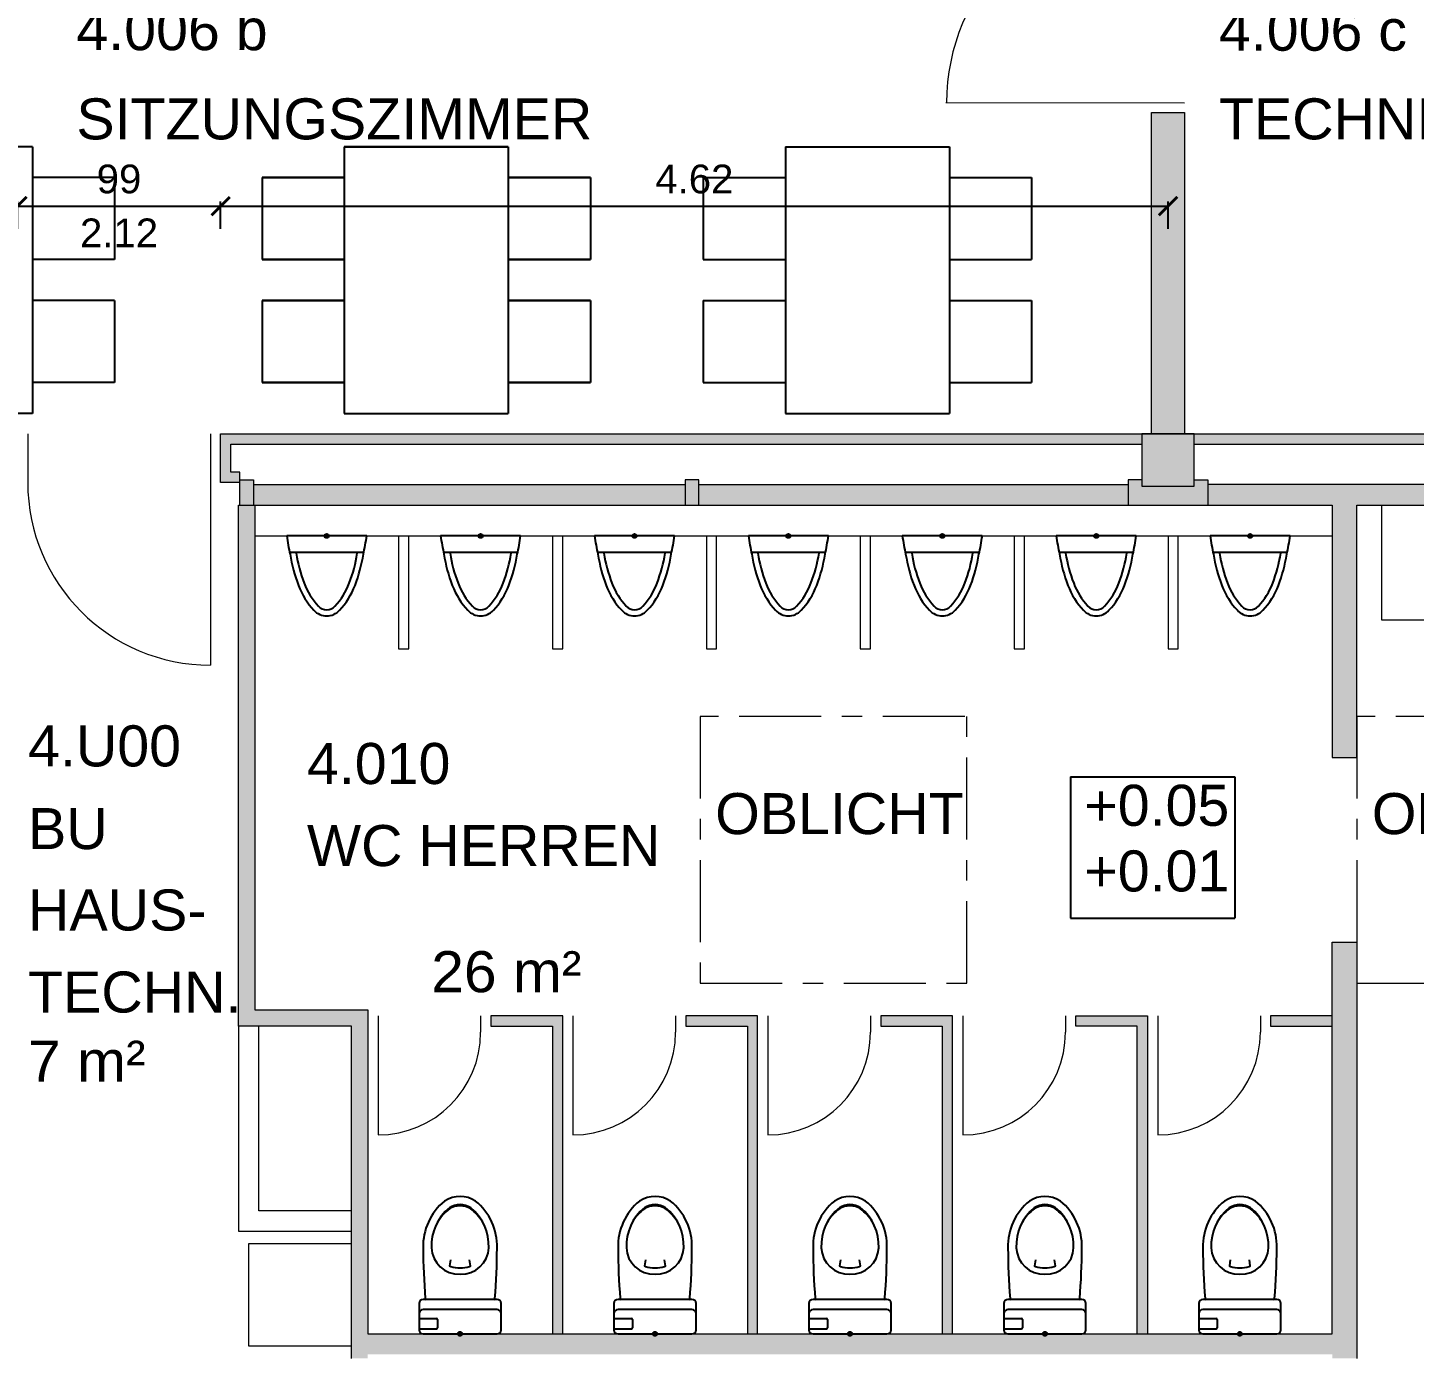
# Model space of a CAD drawing. Header units: metres. Extents: x 5.3 to 99.3, y 16.8 to 86.8.
# Drawn here: x 44.15 to 50.91, y 61.73 to 68.18 of the extents above; entities that cross this region are included whole.
import ezdxf

# ---------------------------------------------------------------- set-up
doc = ezdxf.new("R2010")
doc.units = ezdxf.units.M
doc.linetypes.add('Linie 009', pattern=[0.6, 0.4, -0.09, 0.02, -0.09])
for name, color, linetype in [('BEMASSUNG', 7, 'Continuous'), ('GRUNDRISS', 1, 'Continuous'), ('MÖBEL', 7, 'Continuous'), ('SCHRAFFUR', 7, 'Continuous'), ('TEXT', 7, 'Continuous')]:
    doc.layers.add(name, color=color, linetype=linetype)
doc.layers.get('0').off()
doc.styles.add('0.20', font='arial.ttf', dxfattribs={"height": 0.2})
doc.styles.add('ERSTELLTER_STIL_1', font='swissc.ttf', dxfattribs={"width": 1.25})
doc.styles.get("Standard").update_dxf_attribs({"font": 'arial.ttf'})
doc.dimstyles.new('m', dxfattribs={"dimscale": 0.1, "dimtxt": 1.4, "dimasz": 0.9, "dimexe": 0.2275, "dimexo": 10, "dimgap": 0.6, "dimtad": 1, "dimzin": 4, "dimdsep": 46, "dimlunit": 6, "dimtxsty": 'Standard', "dimblk": 'ARCHTICK', "dimcen": 0.09, "dimadec": 0, "dimazin": 0, "dimtfac": 1, "dimtofl": 0, "dimtmove": 0, "dimatfit": 2, "dimfxl": 10, "dimfxlon": 1, "dimtolj": 1, "dimtzin": 0, "dimarcsym": 0})
doc.dimstyles.new('Türen', dxfattribs={"dimscale": 0.1, "dimtxt": 1.4, "dimasz": 0.9, "dimexe": 0.2275, "dimexo": 10, "dimgap": 0.6, "dimtad": 1, "dimlfac": 100, "dimzin": 12, "dimdsep": 46, "dimlunit": 6, "dimtxsty": 'Standard', "dimblk": 'ARCHTICK', "dimcen": 0.09, "dimadec": 0, "dimazin": 0, "dimtfac": 1, "dimtofl": 0, "dimtmove": 0, "dimatfit": 2, "dimfxl": 1, "dimtolj": 1, "dimtzin": 0, "dimarcsym": 0})

# ---------------------------------------------------------------- blocks, each defined once
blk = doc.blocks.new('_ArchTick')
at = {"color": 0, "linetype": 'ByBlock', "const_width": 0.15}
blk.add_lwpolyline([(-0.5, -0.5), (0.5, 0.5)], dxfattribs=at)
blk = doc.blocks.new('*D3')
at = {"layer": 'BEMASSUNG', "color": 0, "lineweight": -2, "transparency": 16777216}
for p, q in [((14.8961, 74.3029), (14.8961, 75.3256)), ((14.8961, 75.3029), (83.4561, 75.3029)), ((83.4561, 74.3029), (83.4561, 75.3256))]:
    blk.add_line(p, q, dxfattribs=at)
at = {"layer": 'Defpoints', "color": 0, "lineweight": 18, "transparency": 16777216}
for p in [(83.4561, 75.3029), (14.8961, 61.7099), (83.4561, 61.7099)]:
    blk.add_point(p, dxfattribs=at)
at = {"layer": 'BEMASSUNG', "color": 0, "lineweight": -2, "transparency": 16777216, "xscale": 0.09000000000000001, "yscale": 0.09000000000000001, "zscale": 0.09000000000000001, "rotation": 180}
blk.add_blockref('_ArchTick', (14.8961, 75.3029), dxfattribs=at)
at = {"layer": 'BEMASSUNG', "color": 0, "lineweight": -2, "transparency": 16777216, "xscale": 0.09000000000000001, "yscale": 0.09000000000000001, "zscale": 0.09000000000000001}
blk.add_blockref('_ArchTick', (83.4561, 75.3029), dxfattribs=at)
at = {"layer": 'BEMASSUNG', "color": 0, "lineweight": 18, "transparency": 16777216, "insert": (49.1761, 75.4344), "char_height": 0.14, "attachment_point": 5}
blk.add_mtext('\\A1;68.56', dxfattribs=at)
blk = doc.blocks.new('*D53')
at = {"layer": 'BEMASSUNG', "color": 0, "lineweight": -2, "transparency": 16777216}
for p, q in [((87.9961, 70.5629), (89.0188, 70.5629)), ((88.9961, 70.5629), (88.9961, 31.8729)), ((87.9961, 31.8729), (89.0188, 31.8729))]:
    blk.add_line(p, q, dxfattribs=at)
at = {"layer": 'Defpoints', "color": 0, "lineweight": 18, "transparency": 16777216}
for p in [(83.5831, 70.5629), (42.8631, 31.8729), (88.9961, 31.8729)]:
    blk.add_point(p, dxfattribs=at)
at = {"layer": 'BEMASSUNG', "color": 0, "lineweight": -2, "transparency": 16777216, "xscale": 0.09000000000000001, "yscale": 0.09000000000000001, "zscale": 0.09000000000000001}
for p, rotation in [((88.9961, 70.5629), 90), ((88.9961, 31.8729), 270)]:
    blk.add_blockref('_ArchTick', p, dxfattribs=dict(at, rotation=rotation))
at = {"layer": 'BEMASSUNG', "color": 0, "lineweight": 18, "transparency": 16777216, "insert": (88.8645, 51.2179), "char_height": 0.14, "attachment_point": 5, "rotation": 90}
blk.add_mtext('\\A1;38.69', dxfattribs=at)
blk = doc.blocks.new('*D109')
at = {"layer": 'BEMASSUNG', "color": 0, "lineweight": -2, "transparency": 16777216}
for p, q in [((49.7085, 69.3399), (49.7085, 68.6163)), ((51.8101, 67.639), (51.8101, 68.6618)), ((49.7085, 68.639), (51.8101, 68.639))]:
    blk.add_line(p, q, dxfattribs=at)
at = {"layer": 'Defpoints', "color": 0, "lineweight": 18, "transparency": 16777216}
for p in [(49.7085, 70.3399), (51.8101, 68.639), (51.8101, 66.0369)]:
    blk.add_point(p, dxfattribs=at)
at = {"layer": 'BEMASSUNG', "color": 0, "lineweight": -2, "transparency": 16777216, "xscale": 0.09000000000000001, "yscale": 0.09000000000000001, "zscale": 0.09000000000000001, "rotation": 180}
blk.add_blockref('_ArchTick', (49.7085, 68.639), dxfattribs=at)
at = {"layer": 'BEMASSUNG', "color": 0, "lineweight": -2, "transparency": 16777216, "xscale": 0.09000000000000001, "yscale": 0.09000000000000001, "zscale": 0.09000000000000001}
blk.add_blockref('_ArchTick', (51.8101, 68.639), dxfattribs=at)
at = {"layer": 'BEMASSUNG', "color": 0, "lineweight": 18, "transparency": 16777216, "insert": (50.7593, 68.7705), "char_height": 0.14, "attachment_point": 5}
blk.add_mtext('\\A1;2.10', dxfattribs=at)
blk = doc.blocks.new('*D116')
at = {"layer": 'BEMASSUNG', "color": 0, "lineweight": -2, "transparency": 16777216}
for p, q in [((44.0991, 67.1999), (44.0991, 67.3331)), ((44.0991, 67.3104), (45.0891, 67.3104)), ((45.0891, 67.1999), (45.0891, 67.3331))]:
    blk.add_line(p, q, dxfattribs=at)
at = {"layer": 'Defpoints', "color": 0, "lineweight": 18, "transparency": 16777216}
for p in [(45.0891, 67.3104), (44.0991, 66.1999), (45.0891, 66.1999)]:
    blk.add_point(p, dxfattribs=at)
at = {"layer": 'BEMASSUNG', "color": 0, "lineweight": -2, "transparency": 16777216, "xscale": 0.09000000000000001, "yscale": 0.09000000000000001, "zscale": 0.09000000000000001, "rotation": 180}
blk.add_blockref('_ArchTick', (44.0991, 67.3104), dxfattribs=at)
at = {"layer": 'BEMASSUNG', "color": 0, "lineweight": -2, "transparency": 16777216, "xscale": 0.09000000000000001, "yscale": 0.09000000000000001, "zscale": 0.09000000000000001}
blk.add_blockref('_ArchTick', (45.0891, 67.3104), dxfattribs=at)
at = {"layer": 'BEMASSUNG', "color": 0, "lineweight": 18, "transparency": 16777216, "char_height": 0.14, "attachment_point": 5}
for s, insert in [('\\A1;99', (44.5941, 67.4419)), ('\\A1;2.12', (44.5941, 67.1801))]:
    blk.add_mtext(s, dxfattribs=dict(at, insert=insert))
blk = doc.blocks.new('*D117')
at = {"layer": 'BEMASSUNG', "color": 0, "lineweight": -2, "transparency": 16777216}
for p, q in [((45.0891, 67.1999), (45.0891, 67.3331)), ((45.0891, 67.3104), (49.7061, 67.3104)), ((49.7061, 67.1999), (49.7061, 67.3331))]:
    blk.add_line(p, q, dxfattribs=at)
at = {"layer": 'Defpoints', "color": 0, "lineweight": 18, "transparency": 16777216}
for p in [(49.7061, 67.3104), (45.0891, 66.1999), (49.7061, 66.1999)]:
    blk.add_point(p, dxfattribs=at)
at = {"layer": 'BEMASSUNG', "color": 0, "lineweight": -2, "transparency": 16777216, "xscale": 0.09000000000000001, "yscale": 0.09000000000000001, "zscale": 0.09000000000000001, "rotation": 180}
blk.add_blockref('_ArchTick', (45.0891, 67.3104), dxfattribs=at)
at = {"layer": 'BEMASSUNG', "color": 0, "lineweight": -2, "transparency": 16777216, "xscale": 0.09000000000000001, "yscale": 0.09000000000000001, "zscale": 0.09000000000000001}
blk.add_blockref('_ArchTick', (49.7061, 67.3104), dxfattribs=at)
at = {"layer": 'BEMASSUNG', "color": 0, "lineweight": 18, "transparency": 16777216, "insert": (47.3976, 67.4419), "char_height": 0.14, "attachment_point": 5}
blk.add_mtext('\\A1;4.62', dxfattribs=at)

msp = doc.modelspace()

# ---------------------------------------------------------------- hatches: boundary and pattern name
at = {"layer": 'SCHRAFFUR', "lineweight": 18, "transparency": 33554687}
h = msp.add_hatch(color=256, dxfattribs=at)
h.dxf.hatch_style = 1
h.paths.add_polyline_path([(49.78607, 67.76752), (49.62607, 67.76752), (49.62607, 66.19987), (49.78607, 66.19987)])
h = msp.add_hatch(color=256, dxfattribs=at)
h.dxf.hatch_style = 1
h.paths.add_polyline_path([(49.57907, 66.19987), (45.08907, 66.19987), (45.08907, 65.96287), (45.18257, 65.96287), (45.18257, 65.97687), (45.18257, 66.01287), (45.13907, 66.01287), (45.13907, 66.14987), (49.57907, 66.14987)])
h = msp.add_hatch(color=256, dxfattribs=at)
h.dxf.hatch_style = 1
h.paths.add_polyline_path([(49.83307, 66.19987), (49.57907, 66.19987), (49.57907, 65.94587), (49.83307, 65.94587)])
h = msp.add_hatch(color=256, dxfattribs=at)
h.dxf.hatch_style = 1
h.paths.add_polyline_path([(51.78007, 66.19987), (49.83307, 66.19987), (49.83307, 66.14987), (51.78007, 66.14987)])
h = msp.add_hatch(color=256, dxfattribs=at)
h.dxf.hatch_style = 1
h.paths.add_polyline_path([(45.24957, 65.95287), (45.24957, 65.97687), (45.18257, 65.97687), (45.18257, 65.85287), (45.24957, 65.85287)])
h = msp.add_hatch(color=256, dxfattribs=at)
h.dxf.hatch_style = 1
h.paths.add_polyline_path([(47.35257, 65.95287), (45.24957, 65.95287), (45.24957, 65.85287), (45.25607, 65.85287), (47.35257, 65.85287)])
h = msp.add_hatch(color=256, dxfattribs=at)
h.dxf.hatch_style = 1
h.paths.add_polyline_path([(47.41957, 65.95287), (47.41957, 65.97687), (47.35257, 65.97687), (47.35257, 65.85287), (47.41957, 65.85287)])
h = msp.add_hatch(color=256, dxfattribs=at)
h.dxf.hatch_style = 1
h.paths.add_polyline_path([(49.51207, 65.95287), (47.41957, 65.95287), (47.41957, 65.85287), (49.51207, 65.85287)])
h = msp.add_hatch(color=256, dxfattribs=at)
h.dxf.hatch_style = 1
h.paths.add_polyline_path([(49.90007, 65.95287), (49.90007, 65.97687), (49.83307, 65.97687), (49.83307, 65.94587), (49.57907, 65.94587), (49.57907, 65.97687), (49.51207, 65.97687), (49.51207, 65.85287), (49.90007, 65.85287)])
h = msp.add_hatch(color=256, dxfattribs=at)
h.dxf.hatch_style = 1
h.paths.add_polyline_path([(51.97607, 65.95287), (49.90007, 65.95287), (49.90007, 65.85287), (50.50607, 65.85287), (50.50607, 64.62287), (50.62607, 64.62287), (50.62607, 64.82287), (50.62607, 65.85287), (51.97607, 65.85287)])
h = msp.add_hatch(color=256, dxfattribs=at)
h.dxf.hatch_style = 1
h.paths.add_polyline_path([(50.62607, 63.72287), (50.50607, 63.72287), (50.50607, 61.81287), (50.06607, 61.81287, -1), (50.04607, 61.81287), (49.85607, 61.81287), (49.11607, 61.81287, -1), (49.09607, 61.81287), (48.92607, 61.81287), (48.90607, 61.81287), (48.16607, 61.81287, -1), (48.14607, 61.81287), (47.97607, 61.81287), (47.95607, 61.81287), (47.21607, 61.81287, -1), (47.19607, 61.81287), (47.02607, 61.81287), (47.00607, 61.81287), (46.26607, 61.81287, -1), (46.24607, 61.81287), (46.07607, 61.81287), (46.05607, 61.81287), (45.80607, 61.81287), (45.80607, 63.39287), (45.25607, 63.39287), (45.25607, 65.85287), (45.17607, 65.85287), (45.17607, 63.31287), (45.72607, 63.31287), (45.72607, 61.69287), (45.80607, 61.69287), (45.80607, 61.71287), (50.50607, 61.71287), (50.50607, 61.69287), (50.62607, 61.69287)])
h = msp.add_hatch(color=256, dxfattribs=at)
h.dxf.hatch_style = 1
h.paths.add_polyline_path([(46.75607, 63.36287), (46.40607, 63.36287), (46.40607, 63.31287), (46.70607, 63.31287), (46.70607, 61.81287), (46.75607, 61.81287)], flags=17)
h = msp.add_hatch(color=256, dxfattribs=at)
h.dxf.hatch_style = 1
h.paths.add_polyline_path([(47.70607, 63.36287), (47.35607, 63.36287), (47.35607, 63.31287), (47.65607, 63.31287), (47.65607, 61.81287), (47.70607, 61.81287)], flags=17)
h = msp.add_hatch(color=256, dxfattribs=at)
h.dxf.hatch_style = 1
h.paths.add_polyline_path([(48.65607, 63.36287), (48.30607, 63.36287), (48.30607, 63.31287), (48.60607, 63.31287), (48.60607, 61.81287), (48.65607, 61.81287)], flags=17)
h = msp.add_hatch(color=256, dxfattribs=at)
h.dxf.hatch_style = 1
h.paths.add_polyline_path([(49.60607, 63.36287), (49.25607, 63.36287), (49.25607, 63.31287), (49.55607, 63.31287), (49.55607, 61.81287), (49.60607, 61.81287)], flags=17)
h = msp.add_hatch(color=256, dxfattribs=at)
h.dxf.hatch_style = 1
h.paths.add_polyline_path([(50.50607, 63.36287), (50.20607, 63.36287), (50.20607, 63.31287), (50.50607, 63.31287)], flags=17)

# ---------------------------------------------------------------- linework, layer by layer
at = {"layer": 'GRUNDRISS', "lineweight": 18, "transparency": 33554687}
for p, q in [((49.78607, 67.81287), (48.62295, 67.81387)), ((49.62607, 66.19987), (49.62607, 67.76752)), ((49.62607, 67.76752), (49.78607, 67.76752)), ((49.78607, 67.76752), (49.78607, 66.19987)), ((44.14907, 66.19987), (44.14907, 65.96287)), ((45.03907, 66.19987), (45.03907, 65.07287)), ((45.08907, 65.96287), (45.08907, 66.19987)), ((45.08907, 66.19987), (51.78007, 66.19987)), ((49.83307, 66.19987), (49.57907, 66.19987)), ((49.57907, 66.19987), (49.57907, 65.94587)), ((49.83307, 65.94587), (49.83307, 66.19987)), ((45.13907, 66.01287), (45.13907, 66.14987)), ((45.13907, 66.14987), (49.57907, 66.14987)), ((49.83307, 66.14987), (51.78007, 66.14987)), ((45.18257, 65.96287), (45.08907, 65.96287)), ((45.18257, 66.01287), (45.13907, 66.01287)), ((45.18257, 65.97687), (45.18257, 66.01287)), ((45.18257, 65.85287), (45.18257, 65.97687)), ((45.18257, 65.97687), (45.24957, 65.97687)), ((45.24957, 65.97687), (45.24957, 65.85287)), ((45.24957, 65.95287), (47.35257, 65.95287)), ((47.41957, 65.97687), (47.35257, 65.97687)), ((47.35257, 65.97687), (47.35257, 65.85287)), ((47.41957, 65.85287), (47.41957, 65.97687)), ((47.41957, 65.95287), (49.51207, 65.95287)), ((49.57907, 65.97687), (49.51207, 65.97687)), ((49.51207, 65.97687), (49.51207, 65.85287)), ((49.83307, 65.97687), (49.90007, 65.97687)), ((49.90007, 65.97687), (49.90007, 65.85287)), ((51.97607, 65.95287), (49.90007, 65.95287)), ((49.57907, 65.94587), (49.83307, 65.94587)), ((45.17607, 63.31287), (45.17607, 65.85287)), ((45.17607, 65.85287), (45.25607, 65.85287)), ((45.25607, 65.85287), (45.25607, 63.39287)), ((45.25607, 65.85287), (50.50607, 65.85287)), ((50.50607, 65.85287), (50.50607, 64.62287)), ((50.62607, 64.62287), (50.62607, 65.85287)), ((50.62607, 65.85287), (51.97607, 65.85287)), ((50.74607, 65.85287), (50.74607, 65.29287)), ((45.25607, 65.70287), (50.50607, 65.70287)), ((45.41107, 65.70287), (45.80107, 65.70287)), ((45.95607, 65.70287), (45.95607, 65.15287)), ((46.00607, 65.15287), (46.00607, 65.70287)), ((46.16107, 65.70287), (46.55107, 65.70287)), ((46.70607, 65.70287), (46.70607, 65.15287)), ((46.75607, 65.15287), (46.75607, 65.70287)), ((46.91107, 65.70287), (47.30107, 65.70287)), ((47.45607, 65.70287), (47.45607, 65.15287)), ((47.50607, 65.15287), (47.50607, 65.70287)), ((47.66107, 65.70287), (48.05107, 65.70287)), ((48.20607, 65.70287), (48.20607, 65.15287)), ((48.25607, 65.15287), (48.25607, 65.70287)), ((48.41107, 65.70287), (48.80107, 65.70287)), ((48.95607, 65.70287), (48.95607, 65.15287)), ((49.00607, 65.15287), (49.00607, 65.70287)), ((49.16107, 65.70287), (49.55107, 65.70287)), ((49.70607, 65.69987), (49.70607, 65.15287)), ((49.75607, 65.15287), (49.75607, 65.69987)), ((49.91107, 65.70287), (50.30107, 65.70287)), ((50.74607, 65.29287), (51.66607, 65.29287)), ((45.95607, 65.15287), (46.00607, 65.15287)), ((46.70607, 65.15287), (46.75607, 65.15287)), ((47.45607, 65.15287), (47.50607, 65.15287)), ((48.20607, 65.15287), (48.25607, 65.15287)), ((48.95607, 65.15287), (49.00607, 65.15287)), ((49.70607, 65.15287), (49.75607, 65.15287)), ((50.50607, 64.62287), (50.62607, 64.62287)), ((50.50607, 61.81287), (50.50607, 63.72287)), ((50.50607, 63.72287), (50.62607, 63.72287)), ((50.62607, 63.72287), (50.62607, 61.69287)), ((45.25607, 63.39287), (45.80607, 63.39287)), ((45.80607, 63.39287), (45.80607, 61.81287)), ((45.72607, 63.31287), (45.17607, 63.31287)), ((45.17607, 63.31287), (45.17607, 62.31287)), ((45.27607, 62.41287), (45.27607, 63.31287)), ((45.72607, 61.69287), (45.72607, 63.31287)), ((45.85607, 63.36287), (45.85607, 62.78287)), ((46.35607, 63.36287), (46.35607, 63.28287)), ((46.75607, 63.36287), (46.40607, 63.36287)), ((46.40607, 63.36287), (46.40607, 63.31287)), ((46.40607, 63.31287), (46.70607, 63.31287)), ((46.70607, 63.31287), (46.70607, 61.81287)), ((46.75607, 61.81287), (46.75607, 63.36287)), ((46.80607, 63.36287), (46.80607, 62.78287)), ((47.30607, 63.36287), (47.30607, 63.28287)), ((47.70607, 63.36287), (47.35607, 63.36287)), ((47.35607, 63.36287), (47.35607, 63.31287)), ((47.35607, 63.31287), (47.65607, 63.31287)), ((47.65607, 63.31287), (47.65607, 61.81287)), ((47.70607, 61.81287), (47.70607, 63.36287)), ((47.75607, 63.36287), (47.75607, 62.78287)), ((48.25607, 63.36287), (48.25607, 63.28287)), ((48.65607, 63.36287), (48.30607, 63.36287)), ((48.30607, 63.36287), (48.30607, 63.31287)), ((48.30607, 63.31287), (48.60607, 63.31287)), ((48.60607, 63.31287), (48.60607, 61.81287)), ((48.65607, 61.81287), (48.65607, 63.36287)), ((48.70607, 63.36287), (48.70607, 62.78287)), ((49.20607, 63.36287), (49.20607, 63.28287)), ((49.25607, 63.31287), (49.25607, 63.36287)), ((49.25607, 63.36287), (49.60607, 63.36287)), ((49.55607, 63.31287), (49.25607, 63.31287)), ((49.55607, 61.81287), (49.55607, 63.31287)), ((49.60607, 63.36287), (49.60607, 61.81287)), ((49.65607, 63.36287), (49.65607, 62.78287)), ((50.15607, 63.36287), (50.15607, 63.28287)), ((50.50607, 63.36287), (50.20607, 63.36287)), ((50.20607, 63.36287), (50.20607, 63.31287)), ((50.20607, 63.31287), (50.50607, 63.31287)), ((45.72607, 62.41287), (45.27607, 62.41287)), ((45.17607, 62.31287), (45.72607, 62.31287)), ((45.22607, 61.75287), (45.22607, 62.25287)), ((45.22607, 62.25287), (45.72607, 62.25287)), ((45.80607, 61.81287), (50.50607, 61.81287)), ((46.05607, 61.81287), (46.45607, 61.81287)), ((47.00607, 61.81287), (47.40607, 61.81287)), ((47.95607, 61.81287), (48.35607, 61.81287)), ((48.90607, 61.81287), (49.30607, 61.81287)), ((49.85607, 61.81287), (50.25607, 61.81287)), ((45.72607, 61.75287), (45.22607, 61.75287))]:
    msp.add_line(p, q, dxfattribs=at)
at = {"layer": 'GRUNDRISS'}
for p, q in [((45.80107, 65.70287), (45.41107, 65.70287)), ((46.55107, 65.70287), (46.16107, 65.70287)), ((47.30107, 65.70287), (46.91107, 65.70287)), ((48.05107, 65.70287), (47.66107, 65.70287)), ((48.80107, 65.70287), (48.41107, 65.70287)), ((49.55107, 65.70287), (49.16107, 65.70287)), ((50.30107, 65.70287), (49.91107, 65.70287)), ((45.42536, 65.62287), (45.78678, 65.62287)), ((46.17536, 65.62287), (46.53678, 65.62287)), ((46.92536, 65.62287), (47.28678, 65.62287)), ((47.67536, 65.62287), (48.03678, 65.62287)), ((48.42536, 65.62287), (48.78678, 65.62287)), ((49.17536, 65.62287), (49.53678, 65.62287)), ((49.92536, 65.62287), (50.28678, 65.62287)), ((46.43607, 61.98087), (46.07607, 61.98087)), ((46.42059, 61.98087), (46.09155, 61.98087)), ((47.38607, 61.98087), (47.02607, 61.98087)), ((47.37059, 61.98087), (47.04155, 61.98087)), ((48.33607, 61.98087), (47.97607, 61.98087)), ((48.32059, 61.98087), (47.99155, 61.98087)), ((49.28607, 61.98087), (48.92607, 61.98087)), ((49.27059, 61.98087), (48.94155, 61.98087)), ((50.23607, 61.98087), (49.87607, 61.98087)), ((50.22059, 61.98087), (49.89155, 61.98087)), ((46.05607, 61.96087), (46.05607, 61.83287)), ((46.43607, 61.93087), (46.07607, 61.93087)), ((46.45607, 61.83287), (46.45607, 61.96087)), ((47.00607, 61.96087), (47.00607, 61.83287)), ((47.38607, 61.93087), (47.02607, 61.93087)), ((47.40607, 61.83287), (47.40607, 61.96087)), ((47.95607, 61.96087), (47.95607, 61.83287)), ((48.33607, 61.93087), (47.97607, 61.93087)), ((48.35607, 61.83287), (48.35607, 61.96087)), ((48.90607, 61.96087), (48.90607, 61.83287)), ((49.28607, 61.93087), (48.92607, 61.93087)), ((49.30607, 61.83287), (49.30607, 61.96087)), ((49.85607, 61.96087), (49.85607, 61.83287)), ((50.23607, 61.93087), (49.87607, 61.93087)), ((50.25607, 61.83287), (50.25607, 61.96087)), ((46.05607, 61.88787), (46.14107, 61.88787)), ((46.05607, 61.83787), (46.14107, 61.83787)), ((46.14607, 61.88287), (46.14607, 61.84287)), ((47.00607, 61.88787), (47.09107, 61.88787)), ((47.00607, 61.83787), (47.09107, 61.83787)), ((47.09607, 61.88287), (47.09607, 61.84287)), ((47.95607, 61.88787), (48.04107, 61.88787)), ((47.95607, 61.83787), (48.04107, 61.83787)), ((48.04607, 61.88287), (48.04607, 61.84287)), ((48.90607, 61.88787), (48.99107, 61.88787)), ((48.90607, 61.83787), (48.99107, 61.83787)), ((48.99607, 61.88287), (48.99607, 61.84287)), ((49.85607, 61.88787), (49.94107, 61.88787)), ((49.85607, 61.83787), (49.94107, 61.83787)), ((49.94607, 61.88287), (49.94607, 61.84287)), ((46.07607, 61.81287), (46.43607, 61.81287)), ((47.02607, 61.81287), (47.38607, 61.81287)), ((47.97607, 61.81287), (48.33607, 61.81287)), ((48.92607, 61.81287), (49.28607, 61.81287)), ((49.87607, 61.81287), (50.23607, 61.81287))]:
    msp.add_line(p, q, dxfattribs=at)
at = {"layer": 'GRUNDRISS', "linetype": 'Linie 009', "lineweight": 18, "transparency": 33554687}
for p, q in [((48.71607, 64.82287), (47.42607, 64.82287)), ((47.42607, 64.82287), (47.42607, 63.52287)), ((48.72607, 63.52287), (48.72607, 64.82287)), ((51.91607, 64.82287), (50.62607, 64.82287)), ((50.62607, 64.82287), (50.62607, 63.52287)), ((47.42607, 63.52287), (48.72607, 63.52287)), ((50.62607, 63.52287), (51.91607, 63.52287))]:
    msp.add_line(p, q, dxfattribs=at)
at = {"layer": 'GRUNDRISS'}
for points in [[(46.30107, 62.17314), (46.3054, 62.14522, -0.378111), (46.30184, 62.13965, -0.140292), (46.2103, 62.13965, -0.378111), (46.20674, 62.14522), (46.21107, 62.17314)], [(47.25107, 62.17314), (47.2554, 62.14522, -0.378111), (47.25184, 62.13965, -0.140292), (47.1603, 62.13965, -0.378111), (47.15674, 62.14522), (47.16107, 62.17314)], [(48.20107, 62.17314), (48.2054, 62.14522, -0.378111), (48.20184, 62.13965, -0.140292), (48.1103, 62.13965, -0.378111), (48.10674, 62.14522), (48.11107, 62.17314)], [(49.15107, 62.17314), (49.1554, 62.14522, -0.378111), (49.15184, 62.13965, -0.140292), (49.0603, 62.13965, -0.378111), (49.05674, 62.14522), (49.06107, 62.17314)], [(50.10107, 62.17314), (50.1054, 62.14522, -0.378111), (50.10184, 62.13965, -0.140292), (50.0103, 62.13965, -0.378111), (50.00674, 62.14522), (50.01107, 62.17314)]]:
    msp.add_lwpolyline(points, format="xyb", dxfattribs=at)
for centre in [(45.60607, 65.70287), (46.35607, 65.70287), (47.10607, 65.70287), (47.85607, 65.70287), (48.60607, 65.70287), (49.35607, 65.70287), (50.10607, 65.70287), (46.25607, 61.81287), (47.20607, 61.81287), (48.15607, 61.81287), (49.10607, 61.81287), (50.05607, 61.81287)]:
    msp.add_circle(centre, 0.01, dxfattribs=at)
at = {"layer": 'GRUNDRISS', "lineweight": 18, "transparency": 33554687}
for centre, radius, start, end in [((49.62607, 67.81301), 0.99952, 90.256472, 179.95074), ((45.03907, 65.96287), 0.89, 180, 270), ((45.85607, 63.28287), 0.5, 270, 360), ((46.80607, 63.28287), 0.5, 270, 0), ((47.75607, 63.28287), 0.5, 270, 360), ((48.70607, 63.28287), 0.5, 270, 0), ((49.65607, 63.28287), 0.5, 270, 0)]:
    msp.add_arc(centre, radius, start, end, dxfattribs=at)
at = {"layer": 'GRUNDRISS'}
for centre, radius, start, end in [((46.73701, 65.89844), 1.34029, 188.389977, 192.292287), ((44.47513, 65.89844), 1.34029, 347.707713, 351.610023), ((47.48701, 65.89844), 1.34029, 188.389977, 192.292287), ((45.22513, 65.89844), 1.34029, 347.707713, 351.610023), ((48.23701, 65.89844), 1.34029, 188.389977, 192.292287), ((45.97513, 65.89844), 1.34029, 347.707713, 351.610023), ((48.98701, 65.89844), 1.34029, 188.389977, 192.292287), ((46.72513, 65.89844), 1.34029, 347.707713, 351.610023), ((49.73701, 65.89844), 1.34029, 188.389977, 192.292287), ((47.47513, 65.89844), 1.34029, 347.707713, 351.610023), ((50.48701, 65.89844), 1.34029, 188.389977, 192.292287), ((48.22513, 65.89844), 1.34029, 347.707713, 351.610023), ((51.23701, 65.89844), 1.34029, 188.389977, 192.292287), ((48.97513, 65.89844), 1.34029, 347.707713, 351.610023), ((46.17039, 65.73138), 0.7523, 189.046442, 201.025766), ((46.73701, 65.89844), 1.31029, 192.140291, 192.329624), ((46.17039, 65.73138), 0.7223, 188.979321, 201.025766), ((45.04174, 65.73138), 0.7223, 338.974234, 351.020679), ((45.04174, 65.73138), 0.7523, 338.974234, 350.953558), ((44.47513, 65.89844), 1.31029, 347.670376, 347.859709), ((46.92039, 65.73138), 0.7523, 189.046442, 201.025766), ((47.48701, 65.89844), 1.31029, 192.140291, 192.329624), ((46.92039, 65.73138), 0.7223, 188.979321, 201.025766), ((45.79174, 65.73138), 0.7223, 338.974234, 351.020679), ((45.79174, 65.73138), 0.7523, 338.974234, 350.953558), ((45.22513, 65.89844), 1.31029, 347.670376, 347.859709), ((47.67039, 65.73138), 0.7523, 189.046442, 201.025766), ((48.23701, 65.89844), 1.31029, 192.140291, 192.329624), ((47.67039, 65.73138), 0.7223, 188.979321, 201.025766), ((46.54174, 65.73138), 0.7223, 338.974234, 351.020679), ((46.54174, 65.73138), 0.7523, 338.974234, 350.953558), ((45.97513, 65.89844), 1.31029, 347.670376, 347.859709), ((48.42039, 65.73138), 0.7523, 189.046442, 201.025766), ((48.98701, 65.89844), 1.31029, 192.140291, 192.329624), ((48.42039, 65.73138), 0.7223, 188.979321, 201.025766), ((47.29174, 65.73138), 0.7223, 338.974234, 351.020679), ((47.29174, 65.73138), 0.7523, 338.974234, 350.953558), ((46.72513, 65.89844), 1.31029, 347.670376, 347.859709), ((49.17039, 65.73138), 0.7523, 189.046442, 201.025766), ((49.73701, 65.89844), 1.31029, 192.140291, 192.329624), ((49.17039, 65.73138), 0.7223, 188.979321, 201.025766), ((48.04174, 65.73138), 0.7223, 338.974234, 351.020679), ((48.04174, 65.73138), 0.7523, 338.974234, 350.953558), ((47.47513, 65.89844), 1.31029, 347.670376, 347.859709), ((49.92039, 65.73138), 0.7523, 189.046442, 201.025766), ((50.48701, 65.89844), 1.31029, 192.140291, 192.329624), ((49.92039, 65.73138), 0.7223, 188.979321, 201.025766), ((48.79174, 65.73138), 0.7223, 338.974234, 351.020679), ((48.79174, 65.73138), 0.7523, 338.974234, 350.953558), ((48.22513, 65.89844), 1.31029, 347.670376, 347.859709), ((50.67039, 65.73138), 0.7523, 189.046442, 201.025766), ((51.23701, 65.89844), 1.31029, 192.140291, 192.329624), ((50.67039, 65.73138), 0.7223, 188.979321, 201.025766), ((49.54174, 65.73138), 0.7223, 338.974234, 351.020679), ((49.54174, 65.73138), 0.7523, 338.974234, 350.953558), ((48.97513, 65.89844), 1.31029, 347.670376, 347.859709), ((45.82095, 65.59706), 0.37792, 201.025766, 222.860567), ((45.82095, 65.59706), 0.34792, 201.025766, 222.860567), ((45.39119, 65.59706), 0.34792, 317.139433, 338.974234), ((45.39119, 65.59706), 0.37792, 317.139433, 338.974234), ((46.57095, 65.59706), 0.37792, 201.025766, 222.860567), ((46.57095, 65.59706), 0.34792, 201.025766, 222.860567), ((46.14119, 65.59706), 0.34792, 317.139433, 338.974234), ((46.14119, 65.59706), 0.37792, 317.139433, 338.974234), ((47.32095, 65.59706), 0.37792, 201.025766, 222.860567), ((47.32095, 65.59706), 0.34792, 201.025766, 222.860567), ((46.89119, 65.59706), 0.34792, 317.139433, 338.974234), ((46.89119, 65.59706), 0.37792, 317.139433, 338.974234), ((48.07095, 65.59706), 0.37792, 201.025766, 222.860567), ((48.07095, 65.59706), 0.34792, 201.025766, 222.860567), ((47.64119, 65.59706), 0.34792, 317.139433, 338.974234), ((47.64119, 65.59706), 0.37792, 317.139433, 338.974234), ((48.82095, 65.59706), 0.37792, 201.025766, 222.860567), ((48.82095, 65.59706), 0.34792, 201.025766, 222.860567), ((48.39119, 65.59706), 0.34792, 317.139433, 338.974234), ((48.39119, 65.59706), 0.37792, 317.139433, 338.974234), ((49.57095, 65.59706), 0.37792, 201.025766, 222.860567), ((49.57095, 65.59706), 0.34792, 201.025766, 222.860567), ((49.14119, 65.59706), 0.34792, 317.139433, 338.974234), ((49.14119, 65.59706), 0.37792, 317.139433, 338.974234), ((50.32095, 65.59706), 0.37792, 201.025766, 222.860567), ((50.32095, 65.59706), 0.34792, 201.025766, 222.860567), ((49.89119, 65.59706), 0.34792, 317.139433, 338.974234), ((49.89119, 65.59706), 0.37792, 317.139433, 338.974234), ((45.60607, 65.39766), 0.08478, 222.860567, 270), ((45.60607, 65.39766), 0.05478, 222.860567, 270), ((45.60607, 65.39766), 0.05478, 270, 317.139433), ((45.60607, 65.39766), 0.08478, 270, 317.139433), ((46.35607, 65.39766), 0.08478, 222.860567, 270), ((46.35607, 65.39766), 0.05478, 222.860567, 270), ((46.35607, 65.39766), 0.05478, 270, 317.139433), ((46.35607, 65.39766), 0.08478, 270, 317.139433), ((47.10607, 65.39766), 0.08478, 222.860567, 270), ((47.10607, 65.39766), 0.05478, 222.860567, 270), ((47.10607, 65.39766), 0.05478, 270, 317.139433), ((47.10607, 65.39766), 0.08478, 270, 317.139433), ((47.85607, 65.39766), 0.08478, 222.860567, 270), ((47.85607, 65.39766), 0.05478, 222.860567, 270), ((47.85607, 65.39766), 0.05478, 270, 317.139433), ((47.85607, 65.39766), 0.08478, 270, 317.139433), ((48.60607, 65.39766), 0.08478, 222.860567, 270), ((48.60607, 65.39766), 0.05478, 222.860567, 270), ((48.60607, 65.39766), 0.05478, 270, 317.139433), ((48.60607, 65.39766), 0.08478, 270, 317.139433), ((49.35607, 65.39766), 0.08478, 222.860567, 270), ((49.35607, 65.39766), 0.05478, 222.860567, 270), ((49.35607, 65.39766), 0.05478, 270, 317.139433), ((49.35607, 65.39766), 0.08478, 270, 317.139433), ((50.10607, 65.39766), 0.08478, 222.860567, 270), ((50.10607, 65.39766), 0.05478, 222.860567, 270), ((50.10607, 65.39766), 0.05478, 270, 317.139433), ((50.10607, 65.39766), 0.08478, 270, 317.139433), ((46.35773, 62.24086), 0.28183, 128.926646, 181.969912), ((46.25607, 62.34657), 0.1363, 56.40649, 123.59351), ((46.25607, 62.34657), 0.0963, 57.466988, 122.533012), ((46.25607, 62.34057), 0.0963, 57.467, 122.533), ((46.15441, 62.24086), 0.28183, 358.030088, 51.073354), ((47.30773, 62.24086), 0.28183, 128.926646, 181.969912), ((47.20607, 62.34657), 0.1363, 56.40649, 123.59351), ((47.20607, 62.34657), 0.0963, 57.466988, 122.533012), ((47.20607, 62.34057), 0.0963, 57.467, 122.533), ((47.10441, 62.24086), 0.28183, 358.030088, 51.073354), ((48.25773, 62.24086), 0.28183, 128.926646, 181.969912), ((48.15607, 62.34657), 0.1363, 56.40649, 123.59351), ((48.15607, 62.34657), 0.0963, 57.466988, 122.533012), ((48.15607, 62.34057), 0.0963, 57.467, 122.533), ((48.05441, 62.24086), 0.28183, 358.030088, 51.073354), ((49.20773, 62.24086), 0.28183, 128.926646, 181.969912), ((49.10607, 62.34657), 0.1363, 56.40649, 123.59351), ((49.10607, 62.34657), 0.0963, 57.466988, 122.533012), ((49.10607, 62.34057), 0.0963, 57.467, 122.533), ((49.00441, 62.24086), 0.28183, 358.030088, 51.073354), ((50.15773, 62.24086), 0.28183, 128.926646, 181.969912), ((50.05607, 62.34657), 0.1363, 56.40649, 123.59351), ((50.05607, 62.34657), 0.0963, 57.466988, 122.533012), ((50.05607, 62.34057), 0.0963, 57.467, 122.533), ((49.95441, 62.24086), 0.28183, 358.030088, 51.073354), ((46.35775, 62.24106), 0.24168, 129.420738, 181.985444), ((46.33322, 62.24614), 0.21788, 126.285658, 149.186185), ((46.15439, 62.24106), 0.24168, 358.014556, 50.579262), ((46.17959, 62.24644), 0.21724, 31.513502, 53.809051), ((47.30775, 62.24106), 0.24168, 129.420738, 181.985444), ((47.28322, 62.24614), 0.21788, 126.285658, 149.186185), ((47.10439, 62.24106), 0.24168, 358.014556, 50.579262), ((47.12959, 62.24644), 0.21724, 31.513502, 53.809051), ((48.25775, 62.24106), 0.24168, 129.420738, 181.985444), ((48.23322, 62.24614), 0.21788, 126.285658, 149.186185), ((48.05439, 62.24106), 0.24168, 358.014556, 50.579262), ((48.07959, 62.24644), 0.21724, 31.513502, 53.809051), ((49.20775, 62.24106), 0.24168, 129.420738, 181.985444), ((49.18322, 62.24614), 0.21788, 126.285658, 149.186185), ((49.00439, 62.24106), 0.24168, 358.014556, 50.579262), ((49.02959, 62.24644), 0.21724, 31.513502, 53.809051), ((50.15775, 62.24106), 0.24168, 129.420738, 181.985444), ((50.13322, 62.24614), 0.21788, 126.285658, 149.186185), ((49.95439, 62.24106), 0.24168, 358.014556, 50.579262), ((49.97959, 62.24644), 0.21724, 31.513502, 53.809051), ((46.25126, 62.23831), 0.13517, 182.382422, 272.038394), ((46.26088, 62.23831), 0.13517, 267.961606, 357.617578), ((47.20126, 62.23831), 0.13517, 182.382422, 272.038394), ((47.21088, 62.23831), 0.13517, 267.961606, 357.617578), ((48.15126, 62.23831), 0.13517, 182.382422, 272.038394), ((48.16088, 62.23831), 0.13517, 267.961606, 357.617578), ((49.10126, 62.23831), 0.13517, 182.382422, 272.038394), ((49.11088, 62.23831), 0.13517, 267.961606, 357.617578), ((50.05126, 62.23831), 0.13517, 182.382422, 272.038394), ((50.06088, 62.23831), 0.13517, 267.961606, 357.617578), ((49.05187, 62.23521), 2.97581, 180.077855, 184.814154), ((43.46027, 62.23521), 2.97581, 355.185846, 359.922145), ((50.00187, 62.23521), 2.97581, 180.077855, 184.814154), ((44.41027, 62.23521), 2.97581, 355.185846, 359.922145), ((50.95187, 62.23521), 2.97581, 180.077855, 184.814154), ((45.36027, 62.23521), 2.97581, 355.185846, 359.922145), ((51.90187, 62.23521), 2.97581, 180.077855, 184.814154), ((46.31027, 62.23521), 2.97581, 355.185846, 359.922145), ((52.85187, 62.23521), 2.97581, 180.077855, 184.814154), ((47.26027, 62.23521), 2.97581, 355.185846, 359.922145), ((46.07607, 61.96087), 0.02, 90, 180), ((46.09155, 61.98587), 0.005, 184.608178, 270), ((46.42059, 61.98587), 0.005, 270, 355.391822), ((46.43607, 61.96087), 0.02, 0, 90), ((47.02607, 61.96087), 0.02, 90, 180), ((47.04155, 61.98587), 0.005, 184.608178, 270), ((47.37059, 61.98587), 0.005, 270, 355.391822), ((47.38607, 61.96087), 0.02, 0, 90), ((47.97607, 61.96087), 0.02, 90, 180), ((47.99155, 61.98587), 0.005, 184.608178, 270), ((48.32059, 61.98587), 0.005, 270, 355.391822), ((48.33607, 61.96087), 0.02, 0, 90), ((48.92607, 61.96087), 0.02, 90, 180), ((48.94155, 61.98587), 0.005, 184.608178, 270), ((49.27059, 61.98587), 0.005, 270, 355.391822), ((49.28607, 61.96087), 0.02, 0, 90), ((49.87607, 61.96087), 0.02, 90, 180), ((49.89155, 61.98587), 0.005, 184.608178, 270), ((50.22059, 61.98587), 0.005, 270, 355.391822), ((50.23607, 61.96087), 0.02, 0, 90), ((46.07607, 61.91087), 0.02, 90, 180), ((46.43607, 61.91087), 0.02, 0, 90), ((47.02607, 61.91087), 0.02, 90, 180), ((47.38607, 61.91087), 0.02, 0, 90), ((47.97607, 61.91087), 0.02, 90, 180), ((48.33607, 61.91087), 0.02, 0, 90), ((48.92607, 61.91087), 0.02, 90, 180), ((49.28607, 61.91087), 0.02, 0, 90), ((49.87607, 61.91087), 0.02, 90, 180), ((50.23607, 61.91087), 0.02, 0, 90), ((46.07607, 61.83287), 0.02, 180, 270), ((46.14107, 61.88287), 0.005, 0, 90), ((46.14107, 61.84287), 0.005, 270, 0), ((46.43607, 61.83287), 0.02, 270, 0), ((47.02607, 61.83287), 0.02, 180, 270), ((47.09107, 61.88287), 0.005, 0, 90), ((47.09107, 61.84287), 0.005, 270, 0), ((47.38607, 61.83287), 0.02, 270, 0), ((47.97607, 61.83287), 0.02, 180, 270), ((48.04107, 61.88287), 0.005, 0, 90), ((48.04107, 61.84287), 0.005, 270, 0), ((48.33607, 61.83287), 0.02, 270, 0), ((48.92607, 61.83287), 0.02, 180, 270), ((48.99107, 61.88287), 0.005, 0, 90), ((48.99107, 61.84287), 0.005, 270, 0), ((49.28607, 61.83287), 0.02, 270, 0), ((49.87607, 61.83287), 0.02, 180, 270), ((49.94107, 61.88287), 0.005, 0, 90), ((49.94107, 61.84287), 0.005, 270, 0), ((50.23607, 61.83287), 0.02, 270, 0)]:
    msp.add_arc(centre, radius, start, end, dxfattribs=at)
at = {"layer": 'MÖBEL', "linetype": 'Continuous'}
for p, q in [((44.17206, 67.59987), (43.37206, 67.59987)), ((44.17206, 67.59987), (44.17206, 66.29987)), ((45.69108, 67.59987), (46.49108, 67.59987)), ((45.69108, 67.59987), (45.69108, 66.29987)), ((46.49108, 67.59987), (45.69108, 67.59987)), ((45.69108, 67.59987), (45.69108, 66.29987)), ((46.49108, 67.59987), (46.49108, 66.29987)), ((46.49108, 67.59987), (46.49108, 66.29987)), ((47.84108, 67.59987), (48.64108, 67.59987)), ((47.84108, 67.59987), (47.84108, 66.29987)), ((48.64108, 67.59987), (48.64108, 66.29987)), ((44.57206, 67.44987), (44.17206, 67.44987)), ((44.57206, 67.44987), (44.57206, 67.04987)), ((45.29108, 67.44987), (45.29108, 67.04987)), ((45.29108, 67.44987), (45.69108, 67.44987)), ((45.29108, 67.44987), (45.29108, 67.04987)), ((45.69108, 67.44987), (45.29108, 67.44987)), ((46.49108, 67.44987), (46.89108, 67.44987)), ((46.89108, 67.44987), (46.49108, 67.44987)), ((46.89108, 67.44987), (46.89108, 67.04987)), ((46.89108, 67.44987), (46.89108, 67.04987)), ((47.44108, 67.44987), (47.44108, 67.04987)), ((47.44108, 67.44987), (47.84108, 67.44987)), ((48.64108, 67.44987), (49.04108, 67.44987)), ((49.04108, 67.44987), (49.04108, 67.04987)), ((44.57206, 67.04987), (44.17206, 67.04987)), ((45.29108, 67.04987), (45.69108, 67.04987)), ((45.69108, 67.04987), (45.29108, 67.04987)), ((46.49108, 67.04987), (46.89108, 67.04987)), ((46.89108, 67.04987), (46.49108, 67.04987)), ((47.44108, 67.04987), (47.84108, 67.04987)), ((48.64108, 67.04987), (49.04108, 67.04987)), ((44.57206, 66.84987), (44.17206, 66.84987)), ((44.57206, 66.84987), (44.57206, 66.44987)), ((45.29108, 66.84987), (45.29108, 66.44987)), ((45.29108, 66.84987), (45.69108, 66.84987)), ((45.29108, 66.84987), (45.29108, 66.44987)), ((45.69108, 66.84987), (45.29108, 66.84987)), ((46.49108, 66.84987), (46.89108, 66.84987)), ((46.89108, 66.84987), (46.49108, 66.84987)), ((46.89108, 66.84987), (46.89108, 66.44987)), ((46.89108, 66.84987), (46.89108, 66.44987)), ((47.44108, 66.84987), (47.84108, 66.84987)), ((47.44108, 66.84987), (47.44108, 66.44987)), ((48.64108, 66.84987), (49.04108, 66.84987)), ((49.04108, 66.84987), (49.04108, 66.44987)), ((44.57206, 66.44987), (44.17206, 66.44987)), ((45.29108, 66.44987), (45.69108, 66.44987)), ((45.69108, 66.44987), (45.29108, 66.44987)), ((46.49108, 66.44987), (46.89108, 66.44987)), ((46.89108, 66.44987), (46.49108, 66.44987)), ((47.44108, 66.44987), (47.84108, 66.44987)), ((48.64108, 66.44987), (49.04108, 66.44987)), ((44.17206, 66.29987), (43.37206, 66.29987)), ((45.69108, 66.29987), (46.49108, 66.29987)), ((47.84108, 66.29987), (48.64108, 66.29987))]:
    msp.add_line(p, q, dxfattribs=at)
at = {"layer": 'TEXT', "linetype": 'Continuous'}
for p, q in [((49.2313, 64.52889), (49.2313, 63.83889)), ((49.2313, 64.52889), (50.0313, 64.52889)), ((50.0313, 64.52889), (50.0313, 63.83889)), ((49.2313, 63.83889), (50.0313, 63.83889))]:
    msp.add_line(p, q, dxfattribs=at)

# ---------------------------------------------------------------- texts
at = {"layer": 'TEXT', "linetype": 'Continuous', "char_height": 0.2, "attachment_point": 7}
for s, insert, style in [('{4.006 b}', (44.38611, 68.06792), '0.20'), ('{4.006 c}', (49.95403, 68.06538), '0.20'), ('{SITZUNGSZIMMER}', (44.38611, 67.63295), '0.20'), ('{TECHNIK }', (49.95403, 67.63295), '0.20'), ('{4.U00}', (44.15073, 64.57634), '0.20'), ('{4.010}', (45.50981, 64.49045), '0.20'), ('{+0.05}', (49.29791, 64.28672), '0.20'), ('{OBLICHT}', (47.49923, 64.24626), '0.20'), ('{OBLICHT}', (50.69923, 64.24626), '0.20'), ('{BU}', (44.15073, 64.17328), '0.20'), ('{WC HERREN}', (45.50981, 64.09045), '0.20'), ('{+0.01}', (49.29791, 63.96672), '0.20'), ('{HAUS-}', (44.15073, 63.77634), '0.20'), ('26 m²', (46.11545, 63.4757), 'ERSTELLTER_STIL_1'), ('{TECHN.}', (44.15073, 63.37634), '0.20'), ('7 m²', (44.15073, 63.04223), 'ERSTELLTER_STIL_1')]:
    msp.add_mtext(s, dxfattribs=dict(at, insert=insert, style=style))

# ---------------------------------------------------------------- dimensions: what is measured, and where the dimension line sits
at = {"layer": 'BEMASSUNG', "lineweight": 18, "transparency": 33554687}
dim = msp.add_linear_dim(base=(83.45607, 75.30287), p1=(14.89607, 61.70987), p2=(83.45607, 61.70987), dimstyle='m', dxfattribs=at)
dim.commit()
dim.dimension.update_dxf_attribs({"geometry": '*D3', "text_midpoint": (49.17607, 75.43436)})
dim = msp.add_linear_dim(base=(88.99607, 31.87287), p1=(83.58307, 70.56287), p2=(42.86307, 31.87287), angle=90, dimstyle='m', dxfattribs=at)
dim.commit()
dim.dimension.update_dxf_attribs({"geometry": '*D53', "text_midpoint": (88.86454, 51.21787)})
for base, p1, p2, dimstyle, override, picture, middle in [((51.81007, 68.63903), (49.70846, 70.33987), (51.81007, 66.03687), 'm', {"dimtmove": 1}, '*D109', (50.75927, 68.77051)), ((45.08907, 67.31038), (44.09907, 66.19987), (45.08907, 66.19987), 'Türen', {"dimpost": '\\X2.12\\X'}, '*D116', (44.59407, 67.31038)), ((49.70607, 67.31038), (45.08907, 66.19987), (49.70607, 66.19987), 'm', {"dimtmove": 1}, '*D117', (47.39757, 67.44186))]:
    dim = msp.add_linear_dim(base=base, p1=p1, p2=p2, dimstyle=dimstyle, override=override, dxfattribs=at)
    dim.commit()
    dim.dimension.update_dxf_attribs({"geometry": picture, "text_midpoint": middle})

doc.saveas('drawing.dxf')
